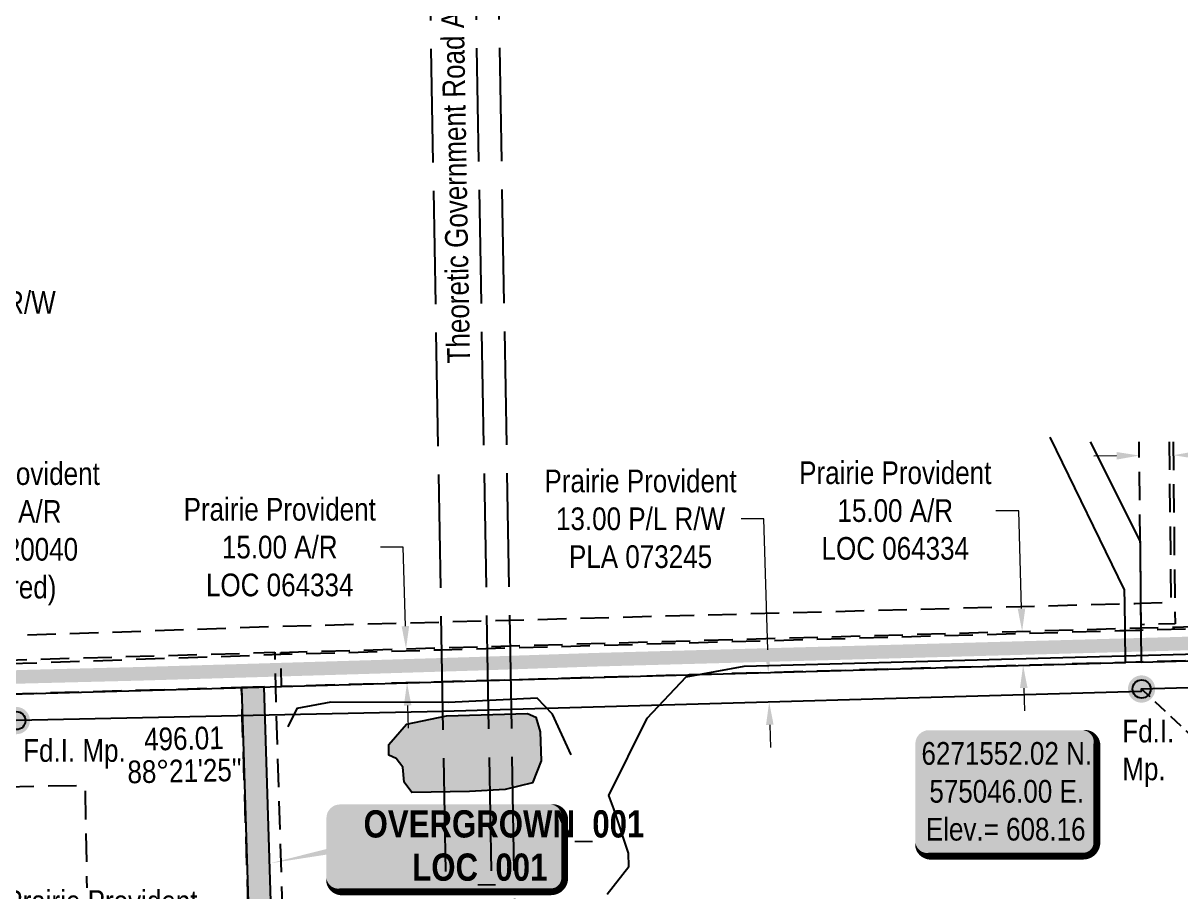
# Model space of a CAD drawing. Extents: x 571054 to 575687, y 6270459 to 6274187.
# Drawn here: x 574553 to 575063, y 6271462 to 6271845 of the extents above; entities that cross this region are included whole.
import ezdxf
from ezdxf.enums import TextEntityAlignment as Align

# ---------------------------------------------------------------- set-up
doc = ezdxf.new("R2010")
doc.units = 0
doc.header["$LTSCALE"] = 5
doc.header["$PDMODE"] = 34
doc.header["$PDSIZE"] = 0.03
for name, pattern in [('foc-ACCESSROAD', [3.75, 2.5, -1.25]), ('foc-FLOWLINE', [3.75, 2.5, -1.25]), ('foc-TIELINE', [1.875, 1.25, -0.625]), ('foc-UNSURVEYED', [12.5, 10, -2.5])]:
    doc.linetypes.add(name, pattern=pattern)
doc.layers.get('Defpoints').update_dxf_attribs({"color": 9})
for name, color, linetype in [('AS-ROADS', 254, 'Continuous'), ('DETAIL-T', 7, 'Continuous'), ('F-AR', 190, 'foc-ACCESSROAD'), ('F-EZE', 190, 'foc-FLOWLINE'), ('F-RW', 190, 'Continuous'), ('F-WS', 190, 'foc-ACCESSROAD'), ('L-BD', 7, 'Continuous'), ('L-MON', 1, 'Continuous'), ('L-ROAD-T', 7, 'Continuous'), ('L-TIE', 7, 'foc-TIELINE'), ('L-USEC', 7, 'foc-UNSURVEYED'), ('P-TEMP-BLOCKS', 250, 'Continuous'), ('P-WORKAREA', 113, 'Continuous'), ('P-WORKAREA-H', 111, 'Continuous'), ('T-SLOPE', 48, 'Continuous'), ('T-WATER', 160, 'Continuous'), ('T-WATER-H', 133, 'Continuous'), ('WETLAND', 143, 'Continuous')]:
    doc.layers.add(name, color=color, linetype=linetype)
for name, color, linetype, lineweight in [('F-AR-T', 190, 'Continuous', 9), ('F-EZE-T', 190, 'Continuous', 9), ('F-RW-T', 190, 'Continuous', 9)]:
    doc.layers.add(name, color=color, linetype=linetype, lineweight=lineweight)
doc.styles.add('80', font='ARIALN.TTF', dxfattribs={"height": 10})
doc.styles.add('80CG', font='ARIALN.TTF', dxfattribs={"height": 10})
doc.styles.add('80L', font='ARIALN.TTF', dxfattribs={"height": 10})
doc.styles.add('BOLD', font='ARIALNB.TTF')
doc.dimstyles.new('Compass 5 000', dxfattribs={"dimscale": 5, "dimtxt": 9, "dimasz": 2, "dimexe": 0.2, "dimexo": 0.0625, "dimgap": 0.5, "dimtad": 0, "dimtih": 1, "dimtoh": 1, "dimzin": 0, "dimdsep": 46, "dimtxsty": '80CG', "dimcen": 0.1, "dimse1": 1, "dimse2": 1, "dimclrd": 256, "dimclrt": 256, "dimaunit": 1, "dimadec": 4, "dimazin": 0, "dimtfac": 0.06, "dimtofl": 0, "dimtmove": 0, "dimatfit": 1, "dimfxl": 0.2, "dimtolj": 1, "dimtzin": 0, "dimlwd": -1, "dimarcsym": 0})

# ---------------------------------------------------------------- blocks, each defined once
blk = doc.blocks.new('*D410')
at = {"layer": 'Defpoints', "color": 0, "transparency": 16777216}
for p in [(574652.23, 6271441.78), (574671.03, 6271280.48), (574656.03, 6271280.13)]:
    blk.add_point(p, dxfattribs=at)
at = {"layer": 'F-AR-T', "transparency": 16777216}
for p, q in [((574642.23, 6271441.55), (574632.24, 6271441.31)), ((574677.22, 6271442.37), (574687.22, 6271442.61))]:
    blk.add_line(p, q, dxfattribs=at)
for points in [[(574677.18, 6271444.04), (574677.26, 6271440.7), (574667.23, 6271442.14)], [(574642.19, 6271443.21), (574642.27, 6271439.88), (574652.23, 6271441.78)]]:
    blk.add_solid(points, dxfattribs=at)
at = {"layer": 'F-AR-T', "transparency": 16777216, "insert": (574587.87, 6271441.31), "char_height": 10, "attachment_point": 5, "style": '80CG', "bg_fill": 3, "box_fill_scale": 1.1, "bg_fill_color": 256, "bg_fill_true_color": 13158600, "bg_fill_transparency": 0}
blk.add_mtext('\\A1;Prairie Provident\\P15.00 A/R\\PLOC 062880', dxfattribs=at)
blk = doc.blocks.new('*D415')
at = {"layer": 'Defpoints', "color": 0, "transparency": 16777216}
for p in [(574431.32, 6271721.51), (574421.13, 6271707.2), (574431.62, 6271707.42)]:
    blk.add_point(p, dxfattribs=at)
at = {"layer": 'F-EZE-T', "transparency": 16777216}
for p, q in [((574410.83, 6271721.07), (574400.83, 6271720.86)), ((574441.32, 6271721.73), (574451.31, 6271721.94))]:
    blk.add_line(p, q, dxfattribs=at)
for points in [[(574410.79, 6271722.74), (574410.86, 6271719.41), (574420.83, 6271721.29)], [(574441.28, 6271723.39), (574441.35, 6271720.06), (574431.32, 6271721.51)]]:
    blk.add_solid(points, dxfattribs=at)
at = {"layer": 'F-EZE-T', "transparency": 16777216, "insert": (574510.46, 6271721.94), "char_height": 10, "attachment_point": 5, "style": '80CG'}
blk.add_mtext('\\A1;ATCO\\P10.50 Power Line R/W\\PEZE 150229', dxfattribs=at)
blk = doc.blocks.new('*D417')
at = {"layer": 'Defpoints', "color": 0, "transparency": 16777216}
for p in [(574480.46, 6271619.43), (574466.08, 6271600.24), (574481.07, 6271600.72)]:
    blk.add_point(p, dxfattribs=at)
at = {"layer": 'F-AR-T', "transparency": 16777216}
for p, q in [((574455.48, 6271618.63), (574445.49, 6271618.31)), ((574490.46, 6271619.75), (574500.45, 6271620.08))]:
    blk.add_line(p, q, dxfattribs=at)
for points in [[(574455.43, 6271620.29), (574455.54, 6271616.96), (574465.48, 6271618.95)], [(574490.41, 6271621.42), (574490.51, 6271618.09), (574480.46, 6271619.43)]]:
    blk.add_solid(points, dxfattribs=at)
at = {"layer": 'F-AR-T', "transparency": 16777216, "insert": (574544.82, 6271620.08), "char_height": 10, "attachment_point": 5, "style": '80CG'}
blk.add_mtext('\\A1;Prairie Provident\\P15.00 A/R \\PDML 120040\\P(Expired)', dxfattribs=at)
blk = doc.blocks.new('*D418')
at = {"layer": 'Defpoints', "color": 0, "transparency": 16777216}
for p in [(574940.88, 6271575.63), (574941.31, 6271560.63), (574722.5, 6271554.4)]:
    blk.add_point(p, dxfattribs=at)
at = {"layer": 'F-AR-T', "transparency": 16777216}
for p, q in [((574720.8, 6271614.15), (574710.8, 6271614.15)), ((574721.79, 6271579.4), (574720.8, 6271614.15)), ((574722.78, 6271544.41), (574723.07, 6271534.41))]:
    blk.add_line(p, q, dxfattribs=at)
for points in [[(574723.45, 6271579.45), (574720.12, 6271579.35), (574722.07, 6271569.4)], [(574724.45, 6271544.45), (574721.12, 6271544.36), (574722.5, 6271554.4)]]:
    blk.add_solid(points, dxfattribs=at)
at = {"layer": 'F-AR-T', "transparency": 16777216, "insert": (574666.43, 6271614.15), "char_height": 10, "attachment_point": 5, "style": '80CG'}
blk.add_mtext('\\A1;Prairie Provident\\P15.00 A/R\\PLOC 064334', dxfattribs=at)
blk = doc.blocks.new('fdia')
at = {"color": 255, "const_width": 1}
blk.add_lwpolyline([(-0.5, 0, 1), (0.5, 0, 1)], format="xyb", close=True, dxfattribs=at)
blk = doc.blocks.new('Fdiaa')
blk.add_blockref('fdia', (0, 0))
blk = doc.blocks.new('fdib')
at = {"color": 1, "const_width": 1.6}
blk.add_lwpolyline([(-0.4, 0, 1), (0.4, 0, 1)], format="xyb", close=True, dxfattribs=at)
at = {"color": 1}
blk.add_circle((0, 0), 0.8, dxfattribs=at)
blk = doc.blocks.new('Fdibb')
blk.add_blockref('fdib', (0, 0))
blk = doc.blocks.new('fdicc')
for name in ['Fdibb', 'Fdiaa']:
    blk.add_blockref(name, (0, 0))
blk = doc.blocks.new('FDI')
blk.add_blockref('fdicc', (0, 0))
blk = doc.blocks.new('*U457')
h = blk.add_hatch(color=254)
edge = h.paths.add_edge_path()
edge.add_line((-34, -28.5), (34, -28.5))
edge.add_arc((34, -22.5), 6, 270, 360)
edge.add_line((40, -22.5), (40, 21))
edge.add_arc((34, 21), 6, 0, 90)
edge.add_line((34, 27), (-34, 27))
edge.add_arc((-34, 21), 6, 90, 180)
edge.add_line((-40, 21), (-40, -22.5))
edge.add_arc((-34, -22.5), 6, 180, 270)
at = {"color": 1, "flags": 128}
blk.add_lwpolyline([(-34, -28.5, 3, 3, 0), (34, -28.5, 3, 3, 0.414214), (40, -22.5, 3, 3, 0), (40, 21, 3, 0, 0.414214), (34, 27, 0, 0, 0), (-34, 27, 0, 0, 0.414214), (-40, 21, 0, 0, 0), (-40, -22.5, 0, 3, 0.414214)], format="xyseb", close=True, dxfattribs=at)
blk.add_lwpolyline([(-34.51, -16.67, 0, 10, 0), (0, 0, 5, 5, 0)], format="xyseb", dxfattribs=at)
at = {"color": 1, "style": '80'}
blk.add_attdef('ENTER_TEXT_001', (-35.99, -5), '', height=10, dxfattribs=at)
blk = doc.blocks.new('*D474')
at = {"layer": 'Defpoints', "color": 0, "transparency": 16777216}
for p in [(574881.66, 6271558.93), (574901.08, 6271559.48), (574901.45, 6271546.47)]:
    blk.add_point(p, dxfattribs=at)
at = {"layer": 'F-RW-T', "transparency": 16777216}
for p, q in [((574879.74, 6271626.61), (574869.74, 6271626.61)), ((574881.38, 6271568.93), (574879.74, 6271626.61)), ((574882.32, 6271535.92), (574882.6, 6271525.92))]:
    blk.add_line(p, q, dxfattribs=at)
for points in [[(574883.05, 6271568.97), (574879.71, 6271568.88), (574881.66, 6271558.93)], [(574883.98, 6271535.97), (574880.65, 6271535.87), (574882.03, 6271545.92)]]:
    blk.add_solid(points, dxfattribs=at)
at = {"layer": 'F-RW-T', "transparency": 16777216, "insert": (574825.37, 6271626.61), "char_height": 10, "attachment_point": 5, "style": '80CG'}
blk.add_mtext('\\A1;Prairie Provident\\P13.00 P/L R/W\\PPLA 073245', dxfattribs=at)
blk = doc.blocks.new('*D475')
at = {"layer": 'Defpoints', "color": 0, "transparency": 16777216}
for p in [(574962.71, 6271576.25), (574993.46, 6271577.12), (574963.14, 6271561.25)]:
    blk.add_point(p, dxfattribs=at)
at = {"layer": 'F-AR-T', "transparency": 16777216}
for p, q in [((574991.95, 6271630.24), (574981.95, 6271630.24)), ((574993.18, 6271587.12), (574991.95, 6271630.24)), ((574994.17, 6271552.13), (574994.46, 6271542.13))]:
    blk.add_line(p, q, dxfattribs=at)
for points in [[(574994.84, 6271587.17), (574991.51, 6271587.07), (574993.46, 6271577.12)], [(574995.84, 6271552.17), (574992.51, 6271552.08), (574993.89, 6271562.12)]]:
    blk.add_solid(points, dxfattribs=at)
at = {"layer": 'F-AR-T', "transparency": 16777216, "insert": (574937.58, 6271630.24), "char_height": 10, "attachment_point": 5, "style": '80CG'}
blk.add_mtext('\\A1;Prairie Provident\\P15.00 A/R\\PLOC 064334', dxfattribs=at)
blk = doc.blocks.new('*D477')
at = {"layer": 'Defpoints', "color": 0, "transparency": 16777216}
for p in [(575060.05, 6271654.69), (575045.16, 6271646.43), (575060.14, 6271646.59)]:
    blk.add_point(p, dxfattribs=at)
at = {"layer": 'F-AR-T', "transparency": 16777216}
for p, q in [((575035.08, 6271654.43), (575025.08, 6271654.33)), ((575070.05, 6271654.79), (575080.05, 6271654.89))]:
    blk.add_line(p, q, dxfattribs=at)
for points in [[(575035.06, 6271656.1), (575035.09, 6271652.77), (575045.08, 6271654.54)], [(575070.04, 6271656.46), (575070.07, 6271653.13), (575060.05, 6271654.69)]]:
    blk.add_solid(points, dxfattribs=at)
at = {"layer": 'F-AR-T', "transparency": 16777216, "insert": (575124.42, 6271654.89), "char_height": 10, "attachment_point": 5, "style": '80CG'}
blk.add_mtext('\\A1;Prairie Provident\\P15.00 A/R\\PLOC 072418', dxfattribs=at)

msp = doc.modelspace()

# ---------------------------------------------------------------- hatches: boundary and pattern name
h = msp.add_hatch(color=111)
edge = h.paths.add_edge_path()
edge.add_line((574692.993, 6271462.36), (574785.954, 6271462.36))
edge.add_arc((574785.954, 6271468.357), 5.997, 270, 360)
edge.add_line((574791.951, 6271468.357), (574791.951, 6271494.846))
edge.add_arc((574785.954, 6271494.846), 5.997, 0, 90)
edge.add_line((574785.954, 6271500.844), (574692.993, 6271500.844))
edge.add_arc((574692.993, 6271494.846), 5.997, 90, 180)
edge.add_line((574686.996, 6271494.846), (574686.996, 6271468.357))
edge.add_arc((574692.993, 6271468.357), 5.997, 180, 270)
at = {"layer": 'P-WORKAREA-H'}
h = msp.add_hatch(color=256, dxfattribs=at)
h.dxf.hatch_style = 1
h.paths.add_polyline_path([(574649.631, 6271552.33), (574656.614, 6271325.562), (574666.609, 6271325.736), (574659.622, 6271552.638)])
at = {"layer": 'T-WATER-H'}
h = msp.add_hatch(color=256, dxfattribs=at)
h.dxf.hatch_style = 1
h.paths.add_polyline_path([(574714.471, 6271527.208), (574722.335, 6271536.165), (574739.916, 6271539.94), (574775.503, 6271540.889), (574779.253, 6271539.296), (574781.116, 6271532.865), (574781.523, 6271520.07), (574777.758, 6271510.411), (574765.696, 6271507.374), (574750.097, 6271506.562), (574724.586, 6271506.074), (574721.174, 6271510.622), (574720.686, 6271517.28), (574717.761, 6271521.015), (574714.512, 6271522.477)])

# ---------------------------------------------------------------- linework, layer by layer
at = {"color": 250, "flags": 128}
msp.add_lwpolyline([(574692.993, 6271462.36, 2.999, 2.999, 0), (574785.954, 6271462.36, 2.999, 2.999, 0.4142136), (574791.951, 6271468.357, 2.999, 2.999, 0), (574791.951, 6271494.846, 2.999, 0, 0.4142136), (574785.954, 6271500.844, 0, 0, 0), (574692.993, 6271500.844, 0, 0, 0.4142136), (574686.996, 6271494.846, 0, 0, 0), (574686.996, 6271468.357, 0, 2.999, 0.4142136)], format="xyseb", close=True, dxfattribs=at)
at = {"flags": 128}
msp.add_lwpolyline([(574698.931, 6271480.545, 0, 7.497, 0), (574739.473, 6271482.351, 0, 0, 0)], format="xyseb", dxfattribs=at)
at = {"layer": 'AS-ROADS', "const_width": 5.997, "flags": 128}
msp.add_lwpolyline([(574200.835, 6272304.377), (574223.876, 6271652.077), (574225.267, 6271607.421), (574227.547, 6271580.773), (574235.565, 6271562.019), (574246.501, 6271552.986), (574261.447, 6271549.388), (574276.886, 6271548.854), (574295.72, 6271548.951), (574317.712, 6271549.629), (574330.308, 6271549.148), (574354.109, 6271550.573), (574404.272, 6271551.864), (574454.413, 6271553.511), (574504.358, 6271555.424), (574554.485, 6271557.124), (574604.662, 6271558.388), (574654.771, 6271559.858), (574704.736, 6271561.343), (574754.846, 6271562.877), (574804.897, 6271564.568), (575564.996, 6271585.437)], dxfattribs=at)
at = {"layer": 'F-AR', "flags": 128}
for points in [[(574209.874, 6272304.24), (574212.56, 6272236.57), (574213.671, 6272204.314), (574221.16, 6271986.881), (574229.867, 6271758.275), (574232.273, 6271698.983), (574232.779, 6271686.507), (574236.987, 6271582.793), (574237.747, 6271559.746), (574328.62, 6271555.743), (574462.434, 6271560.613), (574472.143, 6271560.967), (574487.007, 6271561.509), (574487.393, 6271561.53), (574533.565, 6271564.049), (574664.269, 6271567.853), (574664.295, 6271566.743), (574664.624, 6271552.756), (574664.93, 6271539.758), (574671.911, 6271316.313), (574674.546, 6271205.305), (574659.557, 6271204.95), (574656.948, 6271314.872), (574649.936, 6271539.332), (574649.631, 6271552.33), (574536.809, 6271549.129), (574535.987, 6271549.108), (574534.799, 6271549.074), (574534.128, 6271549.052), (574502.604, 6271547.336), (574487.688, 6271546.524), (574472.69, 6271545.977), (574328.562, 6271540.731), (574304.467, 6271541.758), (574225.429, 6271545.29), (574223.213, 6271545.379), (574223.132, 6271547.839), (574221.997, 6271582.241), (574214.879, 6271757.685), (574211.186, 6271854.64), (574211.133, 6271856.043), (574210.614, 6271869.651), (574210.562, 6271871.033), (574209.172, 6271907.514), (574206.171, 6271986.296), (574198.671, 6272204.061), (574197.57, 6272236.014), (574194.872, 6272303.986)], [(575059.993, 6271660.652), (575060.813, 6271580.43), (575045.895, 6271580.038), (575045.772, 6271590.912), (575045.478, 6271618.123), (575044.999, 6271660.652)], [(575683.991, 6271581.719), (575564.559, 6271578.323), (575045.969, 6271563.576), (575043.577, 6271563.51), (575038.967, 6271563.404), (575038.58, 6271563.393), (574768.246, 6271555.704), (574738.094, 6271554.846), (574667.273, 6271552.831), (574666.946, 6271566.834), (574666.922, 6271567.834), (574737.829, 6271569.851), (574767.981, 6271570.709), (575036.422, 6271578.345), (575038.465, 6271578.403), (575038.795, 6271578.413), (575045.793, 6271578.611), (575060.711, 6271579), (575564.292, 6271593.272), (575683.991, 6271596.664)]]:
    msp.add_lwpolyline(points, dxfattribs=at)
at = {"layer": 'F-EZE', "flags": 128}
for points in [[(575683.991, 6271595.578), (575564.311, 6271592.198), (575045.816, 6271577.526), (575043.434, 6271577.458), (575038.807, 6271577.328), (575036.433, 6271577.26), (574767.999, 6271569.69), (574737.847, 6271568.837), (574666.946, 6271566.834), (574502.375, 6271561.185), (574502.604, 6271547.337), (574503.276, 6271506.57), (574503.432, 6271497.126), (574488.441, 6271496.878), (574488.351, 6271506.416), (574487.688, 6271546.524), (574487.387, 6271560.709), (574328.929, 6271554.907), (574271.134, 6271557.772), (574237.78, 6271559.171), (574236.22, 6271559.503), (574230.999, 6271669.644), (574223.599, 6271856.581), (574223.005, 6271871.57), (574209.836, 6272204.25), (574205.88, 6272304.173)], [(574218.376, 6272304.384), (574222.332, 6272204.461), (574242.527, 6271694.323), (574243.119, 6271679.341), (574243.477, 6271670.302), (574247.949, 6271571.538), (574330.961, 6271568.226), (574419.546, 6271571.047), (574434.533, 6271571.524), (574466.973, 6271572.558), (574481.959, 6271573.035), (574487.18, 6271573.201), (574487.106, 6271577.827), (574502.096, 6271578.075), (574502.169, 6271573.68), (574666.49, 6271579.331), (574737.628, 6271581.237), (574767.78, 6271582.044), (575036.31, 6271589.239), (575038.67, 6271589.302), (575043.312, 6271589.427), (575045.672, 6271589.486), (575059.145, 6271589.851), (575058.385, 6271660.652)]]:
    msp.add_lwpolyline(points, dxfattribs=at)
at = {"layer": 'F-RW'}
for points in [[(574537.132, 6271549.139), (574652.277, 6271552.405), (574667.273, 6271552.831), (574738.094, 6271554.846), (574768.246, 6271555.704), (575038.58, 6271563.393), (575038.967, 6271563.404), (575038.807, 6271577.328), (575038.795, 6271578.413), (575038.67, 6271589.302), (575038.601, 6271595.319), (575005.803, 6271662.659)], [(575023.452, 6271660.652), (575045.385, 6271616.697), (575045.672, 6271589.486), (575045.793, 6271578.611), (575045.816, 6271577.526), (575045.969, 6271563.576), (575564.559, 6271578.323), (575683.991, 6271581.719)], [(575564.774, 6271566.322), (575045.869, 6271551.567), (575045.879, 6271550.567), (574768.475, 6271542.695), (574738.324, 6271541.84), (574550.403, 6271537.816)]]:
    msp.add_lwpolyline(points, dxfattribs=at)
at = {"layer": 'F-WS', "flags": 128}
msp.add_lwpolyline([(574395.684, 6271506.059), (574580.656, 6271509.271), (574583.868, 6271324.299), (574398.896, 6271321.087)], close=True, dxfattribs=at)
at = {"layer": 'L-TIE'}
msp.add_line((575391.823, 6271227.636), (575046.077, 6271551.688), dxfattribs=at)
at = {"layer": 'L-USEC'}
for p, q in [((574770.832, 6271409.269), (574756.626, 6272213.53)), ((574740.675, 6271408.752), (574726.469, 6272213.014)), ((574760.783, 6271409.107), (574746.577, 6272213.369))]:
    msp.add_line(p, q, dxfattribs=at)
at = {"layer": 'P-TEMP-BLOCKS', "flags": 128}
msp.add_lwpolyline([(574662.016, 6271474.873, 0, 7.497, 0), (574739.473, 6271490.613, 0, 0, 0)], format="xyseb", dxfattribs=at)
at = {"layer": 'P-WORKAREA'}
msp.add_lwpolyline([(574649.631, 6271552.33), (574656.614, 6271325.562), (574666.609, 6271325.736), (574659.622, 6271552.638)], close=True, dxfattribs=at)
at = {"layer": 'T-SLOPE', "flags": 128}
msp.add_lwpolyline([(574794.749, 6271522.709), (574786.538, 6271540.676), (574779.842, 6271547.648), (574740.718, 6271545.68), (574688.943, 6271545.889), (574673.998, 6271543.038), (574670.07, 6271534.991)], dxfattribs=at)
at = {"layer": 'T-WATER', "flags": 128}
msp.add_lwpolyline([(574714.471, 6271527.208), (574722.335, 6271536.165), (574739.916, 6271539.94), (574775.503, 6271540.889), (574779.253, 6271539.296), (574781.116, 6271532.865), (574781.523, 6271520.07), (574777.758, 6271510.411), (574765.696, 6271507.374), (574750.097, 6271506.562), (574724.586, 6271506.074), (574721.174, 6271510.622), (574720.686, 6271517.28), (574717.761, 6271521.015), (574714.512, 6271522.477)], close=True, dxfattribs=at)
at = {"layer": 'WETLAND'}
msp.add_lwpolyline([(574810.738, 6271461.313), (574820.254, 6271473.433), (574820.082, 6271479.349), (574813.591, 6271498.898), (574811.446, 6271504.757), (574828.218, 6271538.8), (574845.449, 6271557.066), (574871.008, 6271561.76), (575400.015, 6271576.192)], dxfattribs=at)

# ---------------------------------------------------------------- block references
at = {"layer": 'DETAIL-T'}
ref = msp.add_blockref('*U457', (574986.413, 6271506.56), dxfattribs=dict(at, xscale=0.99957568, yscale=0.99957568, zscale=0.99957568))
ref.add_attrib('ENTER_TEXT_001', '6271552.02 N.', (574949.134, 6271518.327), dxfattribs={"layer": '0', "color": 1, "height": 9.99576, "style": '80'})
ref.add_attrib('ENTER_TEXT_002', '575046.00 E.', (574952.608, 6271501.627), dxfattribs={"layer": '0', "color": 1, "height": 9.99576, "style": '80'})
ref.add_attrib('ENTER_TEXT_003', 'Elev.= 608.16', (574951.053, 6271484.926), dxfattribs={"layer": '0', "color": 1, "height": 9.99576, "style": '80'})
at = {"layer": 'L-MON'}
for p, xscale, yscale, zscale in [((575046.077, 6271551.688), 4.997878399999941, 4.997878399999941, 4.997878399999941), ((574550.393, 6271537.782), 4.997878399999986, 4.997878399999986, 4.997878399999986)]:
    msp.add_blockref('FDI', p, dxfattribs=dict(at, xscale=xscale, yscale=yscale, zscale=zscale))

# ---------------------------------------------------------------- texts
at = {"color": 250, "style": 'BOLD'}
for tag, p, s in [('OVERGROWN_001', (574703.366, 6271486.276), 'Overgrown'), ('LOC_001', (574724.791, 6271467.219), 'LOC')]:
    msp.add_attdef(tag, p, s, height=11.9949, dxfattribs=at)
at = {"layer": 'L-BD', "style": '80L'}
for s, p in [('496.01', (574624.226, 6271529.899)), ("88°21'25''", (574624.531, 6271515.658))]:
    msp.add_text(s, height=9.9958, rotation=1.2267, dxfattribs=at).set_placement(p, align=Align.MIDDLE)
at = {"layer": 'L-MON', "char_height": 9.9969, "attachment_point": 1, "style": '80L'}
for width, insert in [(37.96254, (575037.584, 6271538.172)), (44.33436, (574553.408, 6271529.617))]:
    msp.add_mtext_dynamic_manual_height_columns('Fd.I. Mp.', width=width, gutter_width=50, heights=[0], dxfattribs=dict(at, insert=insert))
at = {"layer": 'L-ROAD-T', "style": '80L'}
msp.add_text('Theoretic Government Road Allowance', height=9.99576, rotation=91.01247, dxfattribs=at).set_placement((574743.488, 6271795.019), align=Align.MIDDLE_CENTER)

# ---------------------------------------------------------------- dimensions: what is measured, and where the dimension line sits
at = {"layer": 'F-AR-T'}
for base, p1, p2, angle, text, picture, middle in [((575060.054, 6271654.689), (575045.159, 6271646.434), (575060.137, 6271646.588), 0.58561, 'Prairie Provident\\P15.00 A/R\\PLOC 072418', '*D477', (575124.419, 6271654.894)), ((574993.461, 6271577.123), (574963.14, 6271561.247), (574962.713, 6271576.248), 91.62937, 'Prairie Provident\\P15.00 A/R\\PLOC 064334', '*D475', (574937.584, 6271630.242)), ((574480.464, 6271619.432), (574466.081, 6271600.236), (574481.067, 6271600.719), 1.8458, 'Prairie Provident\\P15.00 A/R \\PDML 120040\\P(Expired)', '*D417', (574544.819, 6271620.076)), ((574722.498, 6271554.403), (574940.885, 6271575.626), (574941.311, 6271560.626), 271.62907, 'Prairie Provident\\P15.00 A/R\\PLOC 064334', '*D418', (574666.433, 6271614.152))]:
    dim = msp.add_linear_dim(base=base, p1=p1, p2=p2, angle=angle, text=text, dimstyle='Compass 5 000', dxfattribs=at)
    dim.commit()
    dim.dimension.update_dxf_attribs({"geometry": picture, "text_midpoint": middle, "dimtype": 161})
at = {"layer": 'F-EZE-T'}
dim = msp.add_aligned_dim(p1=(574421.128, 6271707.199), p2=(574431.621, 6271707.424), distance=14.091, text='ATCO\\P10.50 Power Line R/W\\PEZE 150229', dimstyle='Compass 5 000', dxfattribs=at)
dim.commit()
dim.dimension.update_dxf_attribs({"geometry": '*D415', "text_midpoint": (574510.455, 6271721.941)})
at = {"layer": 'F-RW-T'}
dim = msp.add_linear_dim(base=(574881.664, 6271558.93), p1=(574901.454, 6271546.469), p2=(574901.084, 6271559.482), angle=91.62908, text='Prairie Provident\\P13.00 P/L R/W\\PPLA 073245', dimstyle='Compass 5 000', dxfattribs=at)
dim.commit()
dim.dimension.update_dxf_attribs({"geometry": '*D474', "text_midpoint": (574825.373, 6271626.607), "dimtype": 161})

# ---------------------------------------------------------------- next in the draw order: dimensions: what is measured, and where the dimension line sits
at = {"layer": 'F-AR-T'}
dim = msp.add_linear_dim(base=(574652.231, 6271441.782), p1=(574671.028, 6271280.483), p2=(574656.032, 6271280.13), angle=181.34721, text='Prairie Provident\\P15.00 A/R\\PLOC 062880', dimstyle='Compass 5 000', override={"dimtfill": 1}, dxfattribs=at)
dim.commit()
dim.dimension.update_dxf_attribs({"geometry": '*D410', "text_midpoint": (574587.871, 6271441.312), "dimtype": 161})

doc.saveas('drawing.dxf')
